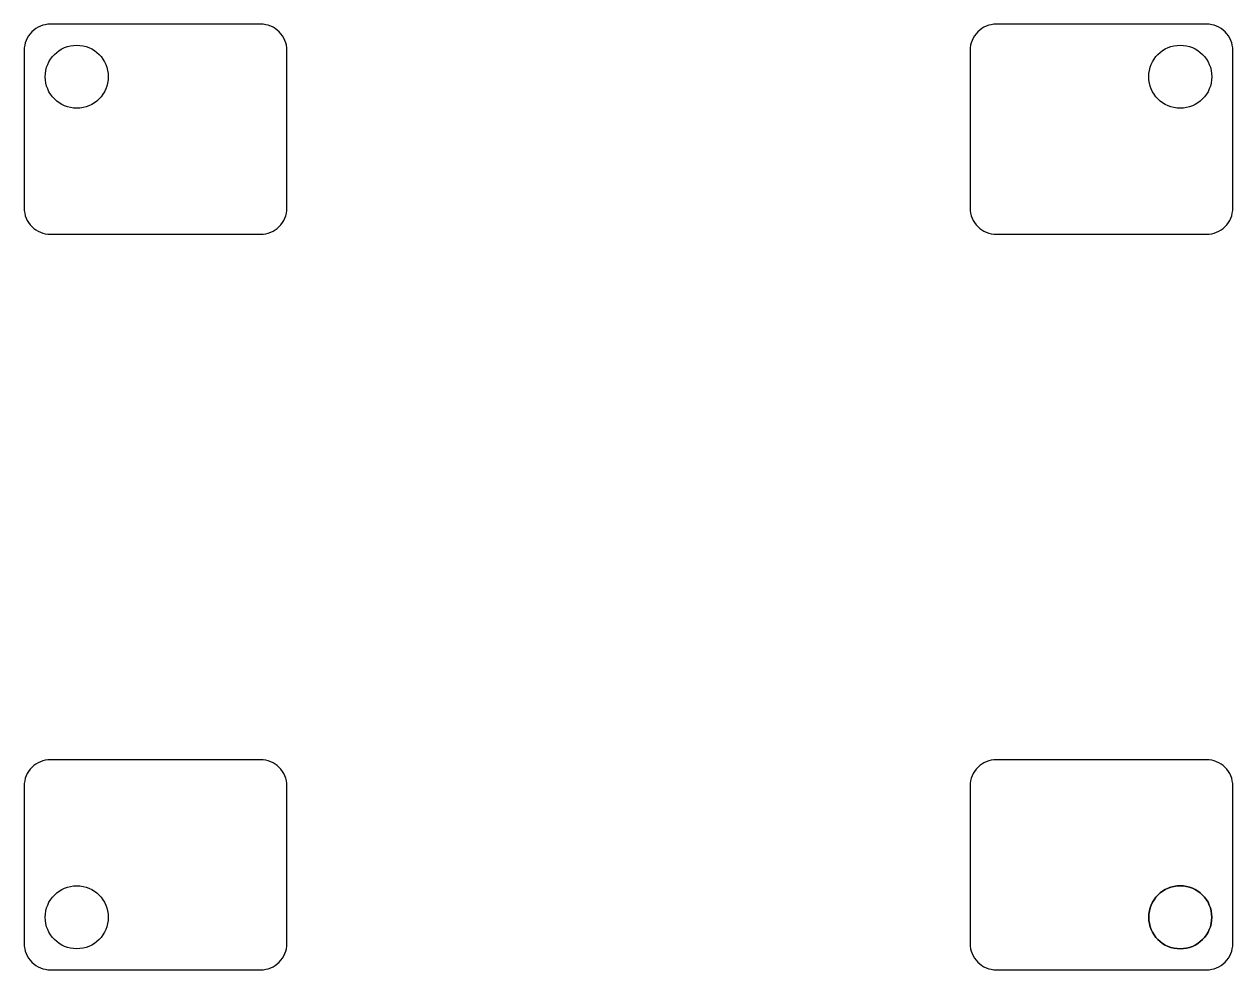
# Model space of a CAD drawing. Header units: millimetres. Extents: x -115 to 115, y -90 to 90.
import ezdxf

# ---------------------------------------------------------------- set-up
doc = ezdxf.new("R2010")
doc.units = ezdxf.units.MM
doc.layers.get('0').update_dxf_attribs({"linetype": 'CONTINUOUS'})

msp = doc.modelspace()

# ---------------------------------------------------------------- linework, layer by layer
for points in [[(-65, 85, 0.414214), (-70, 90), (-110, 90, 0.414214), (-115, 85), (-115, 55, 0.414214), (-110, 50), (-70, 50, 0.414214), (-65, 55)], [(110, 50, 0.414214), (115, 55), (115, 85, 0.414214), (110, 90), (70, 90, 0.414214), (65, 85), (65, 55, 0.414214), (70, 50)], [(-70, -90, 0.414214), (-65, -85), (-65, -55, 0.414214), (-70, -50), (-110, -50, 0.414214), (-115, -55), (-115, -85, 0.414214), (-110, -90)], [(115, -55, 0.414214), (110, -50), (70, -50, 0.414214), (65, -55), (65, -85, 0.414214), (70, -90), (110, -90, 0.414214), (115, -85)], [(115, -55, 0.414214), (110, -50), (70, -50, 0.414214), (65, -55), (65, -85, 0.414214), (70, -90), (110, -90, 0.414214), (115, -85)]]:
    msp.add_lwpolyline(points, format="xyb", close=True)
for centre in [(-105, 80), (105, 80), (-105, -80), (105, -80)]:
    msp.add_circle(centre, 6)
at = {"extrusion": (0, 0, -1)}
msp.add_circle((-105, -80), 6, dxfattribs=at)

doc.saveas('drawing.dxf')
